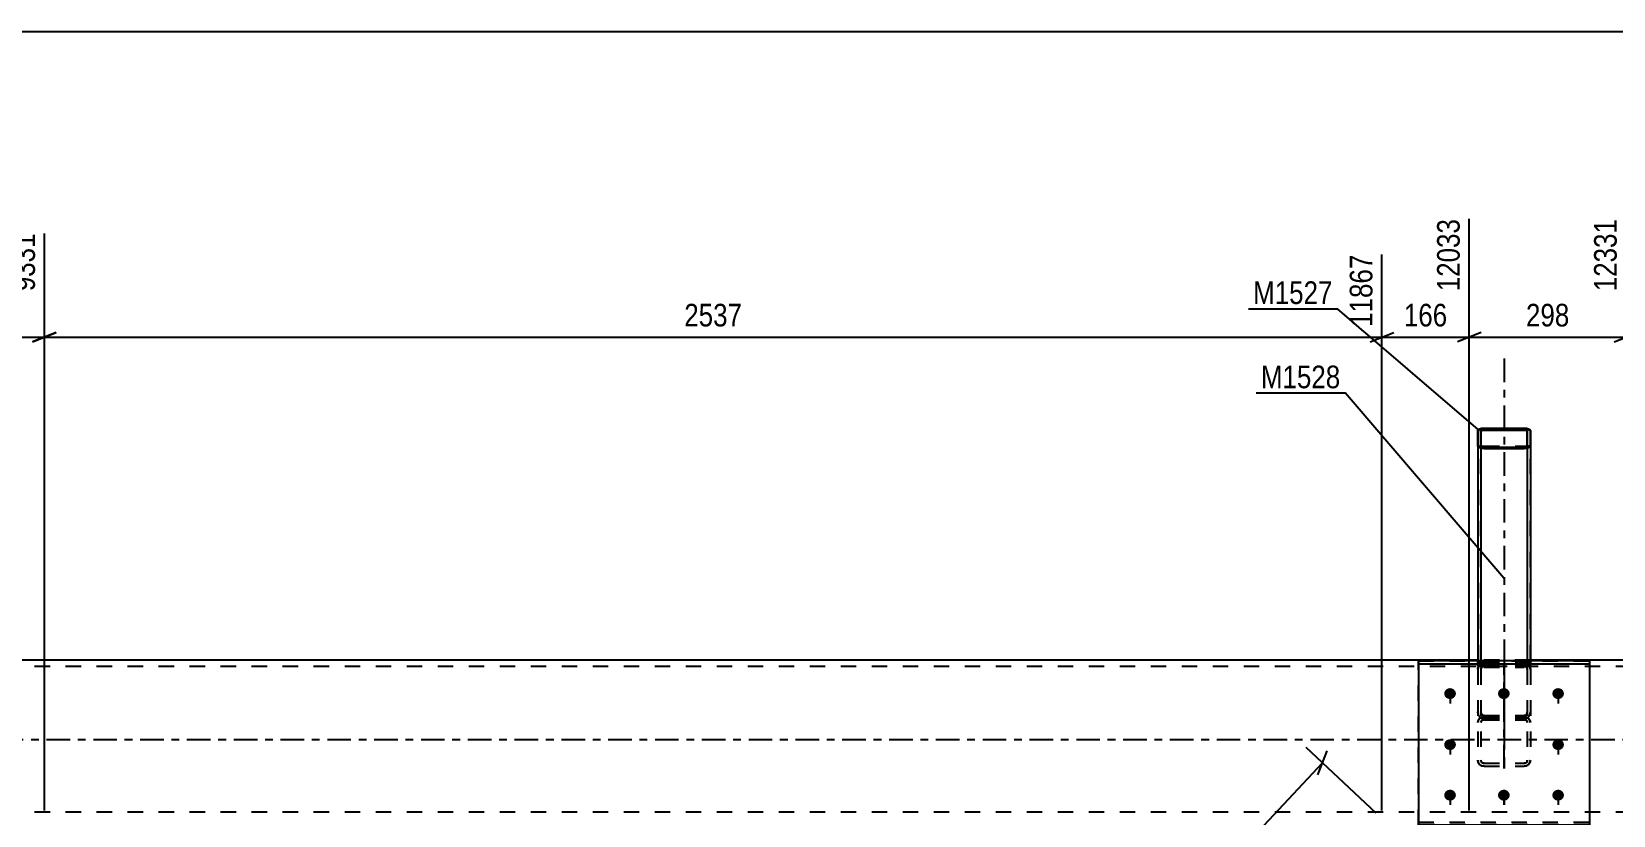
# Model space of a CAD drawing. Header units: millimetres. Extents: x -82 to 1107, y -634 to 207.
# Drawn here: x 617.7 to 817.7, y -9.6 to 89.5 of the extents above; entities that cross this region are included whole.
import ezdxf

# ---------------------------------------------------------------- set-up
doc = ezdxf.new("R2010")
doc.units = ezdxf.units.MM
doc.linetypes.add('DXK_LINE_DOT2', pattern=[3.9198, 1.9599, -1.9599])
doc.linetypes.add('DXK_LINE_DOT3', pattern=[5.9187, 2.979, -0.9799, 0.9799, -0.9799])
doc.styles.add('Arial', font='ARIAL.TTF', dxfattribs={"height": 0.2})
doc.styles.add('Arial Narrow', font='ARIALN.TTF', dxfattribs={"height": 0.2})

# ---------------------------------------------------------------- blocks, each defined once
blk = doc.blocks.new('Part-348435297-4026 - 3826')
at = {"color": 2, "linetype": 'Continuous'}
for p, q in [((814.67, 9.92), (793.01, 9.92)), ((793.01, 9.92), (793.01, -10.81)), ((793.01, 9.55), (814.67, 9.55)), ((814.67, -10.81), (814.67, 9.92)), ((793.01, -10.81), (814.67, -10.81))]:
    blk.add_line(p, q, dxfattribs=at)
at = {"color": 7, "linetype": 'DXK_LINE_DOT2'}
blk.add_line((793.01, -10.44), (814.67, -10.44), dxfattribs=at)
blk = doc.blocks.new('Part-348435297-4035 - 3826')
at = {"color": 7, "linetype": 'DXK_LINE_DOT2'}
for p, q in [((793.01, -10.81), (793.01, 9.92)), ((793.01, 9.92), (814.67, 9.92)), ((793.01, 9.55), (814.67, 9.55)), ((814.67, -10.81), (814.67, 9.92)), ((793.01, -10.44), (814.67, -10.44)), ((814.67, -10.81), (793.01, -10.81))]:
    blk.add_line(p, q, dxfattribs=at)
blk = doc.blocks.new('Part-348435297-3965 - 3826')
at = {"color": 7, "linetype": 'DXK_LINE_DOT2'}
for p, q in [((800.51, 8.86), (800.57, 9.18)), ((800.51, 8.86), (800.51, -2.64)), ((800.94, 9.02), (800.91, 8.86)), ((800.91, 8.86), (800.91, -2.64)), ((801.03, 9.16), (800.94, 9.02)), ((801, 9.64), (801.31, 9.71)), ((801.16, 9.25), (801.03, 9.16)), ((801.31, 9.28), (801.16, 9.25)), ((801.31, 9.71), (806.37, 9.71)), ((801.31, 9.28), (806.37, 9.28)), ((806.37, 9.71), (806.68, 9.64)), ((806.53, 9.25), (806.37, 9.28)), ((806.66, 9.16), (806.53, 9.25)), ((806.74, 9.02), (806.66, 9.16)), ((806.77, 8.86), (806.74, 9.02)), ((806.77, 8.86), (806.77, -2.64)), ((807.11, 9.18), (807.17, 8.86)), ((807.17, 8.86), (807.17, -2.64)), ((800.57, 3.14), (800.51, 3.47)), ((800.57, 2.4), (800.51, 2.12)), ((800.74, 2.65), (800.57, 2.4)), ((801, 2.81), (800.74, 2.65)), ((800.91, 3.47), (800.94, 3.3)), ((800.91, 2.12), (800.94, 2.26)), ((800.94, 3.3), (801.03, 3.16)), ((800.94, 2.26), (801.03, 2.38)), ((801.31, 2.87), (801, 2.81)), ((801.31, 2.61), (801, 2.68)), ((801.03, 3.16), (801.16, 3.07)), ((801.03, 2.38), (801.16, 2.46)), ((801.16, 3.07), (801.31, 3.04)), ((801.16, 2.46), (801.31, 2.49)), ((801.31, 3.04), (806.37, 3.04)), ((801.31, 2.87), (806.37, 2.87)), ((801.31, 2.61), (806.37, 2.61)), ((801.31, 2.49), (806.37, 2.49)), ((806.37, 3.04), (806.53, 3.07)), ((806.68, 2.81), (806.37, 2.87)), ((806.68, 2.68), (806.37, 2.61)), ((806.37, 2.49), (806.53, 2.46)), ((806.53, 3.07), (806.66, 3.16)), ((806.53, 2.46), (806.66, 2.38)), ((806.66, 3.16), (806.74, 3.3)), ((806.66, 2.38), (806.74, 2.26)), ((806.94, 2.65), (806.68, 2.81)), ((806.74, 3.3), (806.77, 3.47)), ((806.74, 2.26), (806.77, 2.12)), ((807.11, 2.4), (806.94, 2.65)), ((807.17, 3.47), (807.11, 3.14)), ((807.17, 2.12), (807.11, 2.4)), ((800.51, -2.64), (800.57, -2.93)), ((800.57, -2.93), (800.74, -3.18)), ((800.74, -3.18), (801, -3.34)), ((800.94, -2.79), (800.91, -2.64)), ((801.03, -2.91), (800.94, -2.79)), ((801, -3.34), (801.31, -3.4)), ((801.16, -2.99), (801.03, -2.91)), ((801.31, -3.02), (801.16, -2.99)), ((801.31, -3.02), (806.37, -3.02)), ((801.31, -3.4), (806.37, -3.4)), ((806.53, -2.99), (806.37, -3.02)), ((806.37, -3.4), (806.68, -3.34)), ((806.66, -2.91), (806.53, -2.99)), ((806.74, -2.79), (806.66, -2.91)), ((806.68, -3.34), (806.94, -3.18)), ((806.77, -2.64), (806.74, -2.79)), ((806.94, -3.18), (807.11, -2.93)), ((807.11, -2.93), (807.17, -2.64))]:
    blk.add_line(p, q, dxfattribs=at)
at = {"color": 7, "linetype": 'DXK_LINE_DOT3'}
blk.add_line((803.84, 9.58), (803.84, -3.68), dxfattribs=at)
at = {"color": 7, "linetype": 'DXK_LINE_DOT2'}
for centre, start, end in [((801.34, 8.89), 114.32, 159.2417), ((806.34, 8.89), 20.7583, 65.68), ((801.34, 3.43), 200.7583, 245.68), ((806.34, 3.43), 294.32, 339.2417)]:
    blk.add_arc(centre, 0.827, start, end, dxfattribs=at)
blk = doc.blocks.new('Part-348435297-4000 - 3826')
at = {"color": 7, "linetype": 'DXK_LINE_DOT2'}
for p, q in [((800.57, 9.18), (800.51, 8.86)), ((800.51, 8.86), (800.51, -2.64)), ((800.91, 8.86), (800.94, 9.02)), ((800.91, 8.86), (800.91, -2.64)), ((800.94, 9.02), (801.03, 9.16)), ((801.31, 9.71), (801, 9.64)), ((801.03, 9.16), (801.16, 9.25)), ((801.16, 9.25), (801.31, 9.28)), ((801.31, 9.71), (806.37, 9.71)), ((801.31, 9.28), (806.37, 9.28)), ((806.68, 9.64), (806.37, 9.71)), ((806.37, 9.28), (806.53, 9.25)), ((806.53, 9.25), (806.66, 9.16)), ((806.66, 9.16), (806.74, 9.02)), ((806.74, 9.02), (806.77, 8.86)), ((806.77, 8.86), (806.77, -2.64)), ((807.17, 8.86), (807.11, 9.18)), ((807.17, 8.86), (807.17, -2.64)), ((800.51, 3.47), (800.57, 3.14)), ((800.51, 2.12), (800.57, 2.4)), ((800.57, 2.4), (800.74, 2.65)), ((800.74, 2.65), (801, 2.81)), ((800.94, 3.3), (800.91, 3.47)), ((800.94, 2.26), (800.91, 2.12)), ((801.03, 3.16), (800.94, 3.3)), ((801.03, 2.38), (800.94, 2.26)), ((801, 2.81), (801.31, 2.87)), ((801, 2.68), (801.31, 2.61)), ((801.16, 3.07), (801.03, 3.16)), ((801.16, 2.46), (801.03, 2.38)), ((801.31, 3.04), (801.16, 3.07)), ((801.31, 2.49), (801.16, 2.46)), ((801.31, 3.04), (806.37, 3.04)), ((801.31, 2.87), (806.37, 2.87)), ((801.31, 2.61), (806.37, 2.61)), ((801.31, 2.49), (806.37, 2.49)), ((806.53, 3.07), (806.37, 3.04)), ((806.37, 2.87), (806.68, 2.81)), ((806.37, 2.61), (806.68, 2.68)), ((806.53, 2.46), (806.37, 2.49)), ((806.66, 3.16), (806.53, 3.07)), ((806.66, 2.38), (806.53, 2.46)), ((806.74, 3.3), (806.66, 3.16)), ((806.74, 2.26), (806.66, 2.38)), ((806.68, 2.81), (806.94, 2.65)), ((806.77, 3.47), (806.74, 3.3)), ((806.77, 2.12), (806.74, 2.26)), ((806.94, 2.65), (807.11, 2.4)), ((807.11, 3.14), (807.17, 3.47)), ((807.11, 2.4), (807.17, 2.12)), ((800.57, -2.93), (800.51, -2.64)), ((800.74, -3.18), (800.57, -2.93)), ((801, -3.34), (800.74, -3.18)), ((800.91, -2.64), (800.94, -2.79)), ((800.94, -2.79), (801.03, -2.91)), ((801.31, -3.4), (801, -3.34)), ((801.03, -2.91), (801.16, -2.99)), ((801.16, -2.99), (801.31, -3.02)), ((801.31, -3.02), (806.37, -3.02)), ((801.31, -3.4), (806.37, -3.4)), ((806.37, -3.02), (806.53, -2.99)), ((806.68, -3.34), (806.37, -3.4)), ((806.53, -2.99), (806.66, -2.91)), ((806.66, -2.91), (806.74, -2.79)), ((806.94, -3.18), (806.68, -3.34)), ((806.74, -2.79), (806.77, -2.64)), ((807.11, -2.93), (806.94, -3.18)), ((807.17, -2.64), (807.11, -2.93))]:
    blk.add_line(p, q, dxfattribs=at)
at = {"color": 7, "linetype": 'DXK_LINE_DOT3'}
blk.add_line((803.84, -3.68), (803.84, 9.58), dxfattribs=at)
at = {"color": 7, "linetype": 'DXK_LINE_DOT2'}
for centre, start, end in [((801.34, 8.89), 114.32, 159.2417), ((806.34, 8.89), 20.7583, 65.68), ((801.34, 3.43), 200.7583, 245.68), ((806.34, 3.43), 294.32, 339.2417)]:
    blk.add_arc(centre, 0.827, start, end, dxfattribs=at)
blk = doc.blocks.new('Part-348435297-4078 - 3826')
at = {"color": 2, "linetype": 'Continuous'}
for p, q in [((800.51, 10), (407.17, 10)), ((1035.5, 10), (807.17, 10))]:
    blk.add_line(p, q, dxfattribs=at)
at = {"color": 7, "linetype": 'DXK_LINE_DOT2'}
for p, q in [((807.17, 10), (800.51, 10)), ((1035.5, 9.2), (45.43, 9.2)), ((1035.5, -9.2), (45.43, -9.2))]:
    blk.add_line(p, q, dxfattribs=at)
at = {"color": 7, "linetype": 'DXK_LINE_DOT3'}
blk.add_line((45.43, 0), (1035.5, 0), dxfattribs=at)
blk = doc.blocks.new('Bolt-348435297-4176 - 3826')
at = {"linetype": 'Continuous'}
for points in [[(797.01, 6.48), (797.16, 6.47), (797.31, 6.42), (797.44, 6.35), (797.55, 6.25), (797.64, 6.14), (797.71, 6.01), (797.74, 5.86), (797.74, 5.72), (797.71, 5.58), (797.64, 5.45), (797.55, 5.33), (797.44, 5.24), (797.31, 5.16), (797.16, 5.12), (797.01, 5.1), (796.86, 5.12), (796.71, 5.16), (796.58, 5.24), (796.46, 5.33), (796.37, 5.45), (796.31, 5.58), (796.28, 5.72), (796.28, 5.86), (796.31, 6.01), (796.37, 6.14), (796.46, 6.25), (796.58, 6.35), (796.71, 6.42), (796.86, 6.47)], [(803.81, 6.48), (803.96, 6.47), (804.11, 6.42), (804.24, 6.35), (804.35, 6.25), (804.44, 6.14), (804.51, 6.01), (804.54, 5.86), (804.54, 5.72), (804.51, 5.58), (804.44, 5.45), (804.35, 5.33), (804.24, 5.24), (804.11, 5.16), (803.96, 5.12), (803.81, 5.1), (803.66, 5.12), (803.51, 5.16), (803.38, 5.24), (803.26, 5.33), (803.17, 5.45), (803.11, 5.58), (803.08, 5.72), (803.08, 5.86), (803.11, 6.01), (803.17, 6.14), (803.26, 6.25), (803.38, 6.35), (803.51, 6.42), (803.66, 6.47)], [(810.67, 6.48), (810.83, 6.47), (810.97, 6.42), (811.11, 6.35), (811.22, 6.25), (811.31, 6.14), (811.37, 6.01), (811.4, 5.86), (811.4, 5.72), (811.37, 5.58), (811.31, 5.45), (811.22, 5.33), (811.11, 5.24), (810.97, 5.16), (810.83, 5.12), (810.67, 5.1), (810.52, 5.12), (810.38, 5.16), (810.24, 5.24), (810.13, 5.33), (810.04, 5.45), (809.98, 5.58), (809.95, 5.72), (809.95, 5.86), (809.98, 6.01), (810.04, 6.14), (810.13, 6.25), (810.24, 6.35), (810.38, 6.42), (810.52, 6.47)], [(797.01, 0.03), (797.16, 0.01), (797.31, -0.03), (797.44, -0.1), (797.55, -0.2), (797.64, -0.32), (797.71, -0.45), (797.74, -0.59), (797.74, -0.73), (797.71, -0.87), (797.64, -1), (797.55, -1.12), (797.44, -1.22), (797.31, -1.29), (797.16, -1.33), (797.01, -1.35), (796.86, -1.33), (796.71, -1.29), (796.58, -1.22), (796.46, -1.12), (796.37, -1), (796.31, -0.87), (796.28, -0.73), (796.28, -0.59), (796.31, -0.45), (796.37, -0.32), (796.46, -0.2), (796.58, -0.1), (796.71, -0.03), (796.86, 0.01)], [(810.67, 0.03), (810.83, 0.01), (810.97, -0.03), (811.11, -0.1), (811.22, -0.2), (811.31, -0.32), (811.37, -0.45), (811.4, -0.59), (811.4, -0.73), (811.37, -0.87), (811.31, -1), (811.22, -1.12), (811.11, -1.22), (810.97, -1.29), (810.83, -1.33), (810.67, -1.35), (810.52, -1.33), (810.38, -1.29), (810.24, -1.22), (810.13, -1.12), (810.04, -1), (809.98, -0.87), (809.95, -0.73), (809.95, -0.59), (809.98, -0.45), (810.04, -0.32), (810.13, -0.2), (810.24, -0.1), (810.38, -0.03), (810.52, 0.01)], [(797.01, -6.36), (797.16, -6.38), (797.31, -6.42), (797.44, -6.49), (797.55, -6.59), (797.64, -6.71), (797.71, -6.84), (797.74, -6.98), (797.74, -7.12), (797.71, -7.26), (797.64, -7.39), (797.55, -7.51), (797.44, -7.61), (797.31, -7.68), (797.16, -7.72), (797.01, -7.74), (796.86, -7.72), (796.71, -7.68), (796.58, -7.61), (796.46, -7.51), (796.37, -7.39), (796.31, -7.26), (796.28, -7.12), (796.28, -6.98), (796.31, -6.84), (796.37, -6.71), (796.46, -6.59), (796.58, -6.49), (796.71, -6.42), (796.86, -6.38)], [(803.81, -6.36), (803.96, -6.38), (804.11, -6.42), (804.24, -6.49), (804.35, -6.59), (804.44, -6.71), (804.51, -6.84), (804.54, -6.98), (804.54, -7.12), (804.51, -7.26), (804.44, -7.39), (804.35, -7.51), (804.24, -7.61), (804.11, -7.68), (803.96, -7.72), (803.81, -7.74), (803.66, -7.72), (803.51, -7.68), (803.38, -7.61), (803.26, -7.51), (803.17, -7.39), (803.11, -7.26), (803.08, -7.12), (803.08, -6.98), (803.11, -6.84), (803.17, -6.71), (803.26, -6.59), (803.38, -6.49), (803.51, -6.42), (803.66, -6.38)], [(810.67, -6.36), (810.83, -6.38), (810.97, -6.42), (811.11, -6.49), (811.22, -6.59), (811.31, -6.71), (811.37, -6.84), (811.4, -6.98), (811.4, -7.12), (811.37, -7.26), (811.31, -7.39), (811.22, -7.51), (811.11, -7.61), (810.97, -7.68), (810.83, -7.72), (810.67, -7.74), (810.52, -7.72), (810.38, -7.68), (810.24, -7.61), (810.13, -7.51), (810.04, -7.39), (809.98, -7.26), (809.95, -7.12), (809.95, -6.98), (809.98, -6.84), (810.04, -6.71), (810.13, -6.59), (810.24, -6.49), (810.38, -6.42), (810.52, -6.38)]]:
    blk.add_hatch(color=1, dxfattribs=at).paths.add_polyline_path(points)
at = {"color": 1, "linetype": 'Continuous'}
for p, q in [((797.01, 6.45), (797.01, 4.56)), ((803.81, 6.45), (803.81, 4.56)), ((810.67, 6.45), (810.67, 4.56)), ((797.01, 0), (797.01, -1.89)), ((810.67, 0), (810.67, -1.89)), ((797.01, -6.39), (797.01, -8.28)), ((803.81, -6.39), (803.81, -8.28)), ((810.67, -6.39), (810.67, -8.28))]:
    blk.add_line(p, q, dxfattribs=at)
blk = doc.blocks.new('Bolt-348435297-4179 - 3826')
at = {"color": 1, "linetype": 'DXK_LINE_DOT2'}
for p, q in [((797.01, 6.45), (797.01, 4.56)), ((803.87, 6.45), (803.87, 4.56)), ((810.67, 6.45), (810.67, 4.56)), ((797.01, 0), (797.01, -1.89)), ((810.67, 0), (810.67, -1.89)), ((797.01, -6.39), (797.01, -8.28)), ((803.87, -6.39), (803.87, -8.28)), ((810.67, -6.39), (810.67, -8.28))]:
    blk.add_line(p, q, dxfattribs=at)
blk = doc.blocks.new('Part-348435297-5651 - 3826')
at = {"color": 2, "linetype": 'Continuous'}
for p, q in [((800.57, 39.04), (800.51, 38.93)), ((800.51, 37.08), (800.51, 38.93)), ((800.74, 39.14), (800.57, 39.04)), ((801, 39.2), (800.74, 39.14)), ((800.91, 38.93), (800.94, 38.99)), ((800.91, 37.08), (800.91, 38.93)), ((800.94, 38.99), (801.02, 39.03)), ((801.31, 39.22), (801, 39.2)), ((801.02, 39.03), (801.15, 39.07)), ((801.15, 39.07), (801.31, 39.08)), ((801.31, 39.22), (806.37, 39.22)), ((801.31, 39.08), (806.37, 39.08)), ((806.68, 39.2), (806.37, 39.22)), ((806.37, 39.08), (806.53, 39.07)), ((806.53, 39.07), (806.66, 39.03)), ((806.66, 39.03), (806.74, 38.99)), ((806.94, 39.14), (806.68, 39.2)), ((806.74, 38.99), (806.77, 38.93)), ((806.77, 37.08), (806.77, 38.93)), ((807.11, 39.04), (806.94, 39.14)), ((807.17, 38.93), (807.11, 39.04)), ((807.17, 37.08), (807.17, 38.93)), ((800.51, 37.08), (800.51, 9.92)), ((800.51, 37.08), (800.57, 36.97)), ((800.57, 36.97), (800.74, 36.88)), ((800.74, 36.88), (801, 36.82)), ((800.94, 37.03), (800.91, 37.08)), ((801.02, 36.98), (800.94, 37.03)), ((801, 36.82), (801.31, 36.79)), ((801.15, 36.95), (801.02, 36.98)), ((801.31, 36.94), (801.15, 36.95)), ((801.31, 36.94), (806.37, 36.94)), ((801.31, 36.79), (806.37, 36.79)), ((806.53, 36.95), (806.37, 36.94)), ((806.37, 36.79), (806.68, 36.82)), ((806.66, 36.98), (806.53, 36.95)), ((806.74, 37.03), (806.66, 36.98)), ((806.68, 36.82), (806.94, 36.88)), ((806.77, 37.08), (806.74, 37.03)), ((806.94, 36.88), (807.11, 36.97)), ((807.11, 36.97), (807.17, 37.08)), ((807.17, 37.08), (807.17, 9.92))]:
    blk.add_line(p, q, dxfattribs=at)
at = {"color": 7, "linetype": 'DXK_LINE_DOT2'}
for p, q in [((800.51, 38.93), (800.51, 10)), ((800.91, 10), (800.91, 38.93)), ((806.77, 38.93), (806.78, 10)), ((807.18, 10), (807.17, 38.93)), ((800.91, 37.08), (800.91, 9.43)), ((806.77, 37.08), (806.77, 9.43)), ((807.18, 10), (800.51, 10)), ((806.78, 10), (806.77, 10)), ((800.51, 10), (800.51, 9.71)), ((800.51, 9.92), (800.51, 9.43)), ((800.51, 9.71), (800.51, 9.43)), ((800.51, 9.71), (800.91, 9.71)), ((800.57, 9.32), (800.51, 9.43)), ((800.74, 9.22), (800.57, 9.32)), ((801, 9.16), (800.74, 9.22)), ((800.91, 9.71), (800.91, 10)), ((800.91, 9.43), (800.91, 9.71)), ((800.91, 9.43), (800.94, 9.37)), ((800.94, 9.37), (801.03, 9.33)), ((801.31, 9.14), (801, 9.16)), ((801.03, 9.33), (801.16, 9.29)), ((801.16, 9.29), (801.31, 9.28)), ((801.31, 9.28), (806.37, 9.28)), ((801.31, 9.14), (806.37, 9.14)), ((806.37, 9.28), (806.53, 9.29)), ((806.68, 9.16), (806.37, 9.14)), ((806.53, 9.29), (806.66, 9.33)), ((806.66, 9.33), (806.74, 9.37)), ((806.94, 9.22), (806.68, 9.16)), ((806.74, 9.37), (806.77, 9.43)), ((806.77, 10), (806.77, 9.71)), ((806.77, 9.71), (806.77, 9.43)), ((806.77, 9.71), (807.17, 9.71)), ((807.11, 9.32), (806.94, 9.22)), ((807.17, 9.43), (807.11, 9.32)), ((807.17, 9.71), (807.17, 10)), ((807.17, 9.92), (807.17, 9.43)), ((807.17, 9.43), (807.17, 9.71))]:
    blk.add_line(p, q, dxfattribs=at)
blk = doc.blocks.new('Part-348435297-5650 - 3826')
at = {"color": 7, "linetype": 'DXK_LINE_DOT3'}
blk.add_line((803.84, 48.14), (803.84, -0.75), dxfattribs=at)
at = {"color": 2, "linetype": 'Continuous'}
for p, q in [((800.51, 39.06), (800.57, 39.17)), ((800.51, 39.06), (800.51, 38.93)), ((800.57, 39.17), (800.74, 39.26)), ((800.74, 39.26), (801, 39.33)), ((801, 39.33), (801.31, 39.35)), ((801.31, 39.35), (806.37, 39.35)), ((806.37, 39.35), (806.68, 39.33)), ((806.68, 39.33), (806.94, 39.26)), ((806.94, 39.26), (807.11, 39.17)), ((807.11, 39.17), (807.17, 39.06)), ((807.17, 39.06), (807.17, 38.93))]:
    blk.add_line(p, q, dxfattribs=at)
at = {"color": 7, "linetype": 'DXK_LINE_DOT2'}
for p, q in [((800.51, 37.21), (800.51, 39.06)), ((800.51, 38.93), (800.51, 10)), ((800.94, 39.11), (800.91, 39.06)), ((800.91, 39.06), (800.91, 10)), ((800.91, 37.21), (800.91, 39.06)), ((801.02, 39.16), (800.94, 39.11)), ((801.15, 39.19), (801.02, 39.16)), ((801.31, 39.2), (801.15, 39.19)), ((801.31, 39.2), (806.37, 39.2)), ((806.53, 39.19), (806.37, 39.2)), ((806.66, 39.16), (806.53, 39.19)), ((806.74, 39.11), (806.66, 39.16)), ((806.77, 39.06), (806.74, 39.11)), ((806.77, 39.06), (806.77, 10)), ((806.77, 37.21), (806.77, 39.06)), ((807.17, 37.21), (807.17, 39.06)), ((807.17, 38.93), (807.17, 10)), ((800.51, 37.21), (800.51, 9.54)), ((800.57, 37.1), (800.51, 37.21)), ((800.74, 37.01), (800.57, 37.1)), ((801, 36.95), (800.74, 37.01)), ((800.91, 37.21), (800.91, 9.54)), ((800.91, 37.21), (800.94, 37.16)), ((800.94, 37.16), (801.02, 37.11)), ((801.31, 36.92), (801, 36.95)), ((801.02, 37.11), (801.15, 37.08)), ((801.15, 37.08), (801.31, 37.07)), ((801.31, 37.07), (806.37, 37.07)), ((801.31, 36.92), (806.37, 36.92)), ((806.37, 37.07), (806.53, 37.08)), ((806.68, 36.95), (806.37, 36.92)), ((806.53, 37.08), (806.66, 37.11)), ((806.66, 37.11), (806.74, 37.16)), ((806.94, 37.01), (806.68, 36.95)), ((806.74, 37.16), (806.77, 37.21)), ((806.77, 37.21), (806.77, 9.54)), ((807.11, 37.1), (806.94, 37.01)), ((807.17, 37.21), (807.11, 37.1)), ((807.17, 37.21), (807.17, 9.54)), ((807.17, 10), (800.51, 10)), ((800.51, 9.71), (800.51, 10)), ((800.91, 10), (800.91, 10)), ((800.91, 10), (800.91, 9.71)), ((806.77, 9.71), (806.77, 10)), ((807.17, 10), (807.17, 9.71)), ((800.51, 9.54), (800.51, 9.71)), ((800.51, 9.71), (800.91, 9.71)), ((800.51, 9.54), (800.57, 9.43)), ((800.57, 9.43), (800.74, 9.33)), ((800.74, 9.33), (801, 9.27)), ((800.91, 9.71), (800.91, 9.54)), ((800.94, 9.48), (800.91, 9.54)), ((801.03, 9.43), (800.94, 9.48)), ((801, 9.27), (801.31, 9.25)), ((801.16, 9.4), (801.03, 9.43)), ((801.31, 9.39), (801.16, 9.4)), ((801.31, 9.39), (806.37, 9.39)), ((801.31, 9.25), (806.37, 9.25)), ((806.53, 9.4), (806.37, 9.39)), ((806.37, 9.25), (806.68, 9.27)), ((806.66, 9.43), (806.53, 9.4)), ((806.74, 9.48), (806.66, 9.43)), ((806.68, 9.27), (806.94, 9.33)), ((806.77, 9.54), (806.74, 9.48)), ((806.77, 9.54), (806.77, 9.71)), ((806.77, 9.71), (807.17, 9.71)), ((806.94, 9.33), (807.11, 9.43)), ((807.11, 9.43), (807.17, 9.54)), ((807.17, 9.71), (807.17, 9.54))]:
    blk.add_line(p, q, dxfattribs=at)
blk = doc.blocks.new('StraightDimension-348435297-4483 - 3826')
at = {"color": 7, "linetype": 'Continuous'}
for p, q in [((799.43, -9), (799.43, 65.79)), ((819.28, -9), (819.28, 65.79)), ((800.93, 51.45), (797.93, 50.25)), ((799.43, 50.85), (819.28, 50.85)), ((817.78, 50.25), (820.78, 51.45))]:
    blk.add_line(p, q, dxfattribs=at)
at = {"color": 0, "linetype": 'Continuous'}
blk.add_wipeout([(818.68, 66.39), (814.48, 66.39), (814.48, 56.05), (818.68, 56.05)], dxfattribs=at)
at = {"color": 0}
blk.add_wipeout([(812.7, 51.6), (812.7, 55.8), (806.01, 55.8), (806.01, 51.6)], dxfattribs=at)
at = {"color": 3, "linetype": 'Continuous', "style": 'Arial Narrow'}
blk.add_text('12331', height=2.863, rotation=90.0002, dxfattribs=at).set_placement((818.08, 56.65))
at = {"color": 3, "style": 'Arial Narrow'}
blk.add_text('298', height=2.863, dxfattribs=at).set_placement((806.61, 52.2))
blk = doc.blocks.new('StraightDimension-348435297-4458 - 3826')
at = {"color": 7, "linetype": 'Continuous'}
for p, q in [((619.28, -9), (619.28, 63.96)), ((788.39, -9), (788.39, 61.29)), ((620.78, 51.45), (617.78, 50.25)), ((619.28, 50.85), (788.39, 50.85)), ((786.89, 50.25), (789.89, 51.45))]:
    blk.add_line(p, q, dxfattribs=at)
at = {"color": 0, "linetype": 'Continuous'}
blk.add_wipeout([(787.79, 61.89), (783.59, 61.89), (783.59, 51.55), (787.79, 51.55)], dxfattribs=at)
at = {"color": 0}
blk.add_wipeout([(708.09, 51.6), (708.09, 55.8), (699.58, 55.8), (699.58, 51.6)], dxfattribs=at)
at = {"color": 3, "linetype": 'Continuous', "style": 'Arial Narrow'}
blk.add_text('11867', height=2.863, rotation=90.0002, dxfattribs=at).set_placement((787.19, 52.15))
at = {"color": 3, "style": 'Arial Narrow'}
blk.add_text('2537', height=2.863, dxfattribs=at).set_placement((700.18, 52.2))
blk = doc.blocks.new('StraightDimension-348435297-4428 - 3826')
at = {"color": 7, "linetype": 'Continuous'}
for p, q in [((599.43, -9), (599.43, 63.96)), ((619.28, -9), (619.28, 63.96)), ((600.93, 51.45), (597.93, 50.25)), ((599.43, 50.85), (619.28, 50.85)), ((617.78, 50.25), (620.78, 51.45))]:
    blk.add_line(p, q, dxfattribs=at)
at = {"color": 0, "linetype": 'Continuous'}
blk.add_wipeout([(618.68, 64.56), (614.48, 64.56), (614.48, 56.05), (618.68, 56.05)], dxfattribs=at)
at = {"color": 0}
blk.add_wipeout([(612.7, 51.6), (612.7, 55.8), (606.01, 55.8), (606.01, 51.6)], dxfattribs=at)
at = {"color": 3, "linetype": 'Continuous', "style": 'Arial Narrow'}
blk.add_text('9331', height=2.863, rotation=90.0002, dxfattribs=at).set_placement((618.08, 56.65))
at = {"color": 3, "style": 'Arial Narrow'}
blk.add_text('298', height=2.863, dxfattribs=at).set_placement((606.61, 52.2))
blk = doc.blocks.new('StraightDimension-348435297-4472 - 3826')
at = {"color": 7, "linetype": 'Continuous'}
for p, q in [((799.43, -9), (799.43, 65.79)), ((788.39, -9), (788.39, 61.29)), ((786.89, 50.25), (789.89, 51.45)), ((788.39, 50.85), (799.43, 50.85)), ((800.93, 51.45), (797.93, 50.25))]:
    blk.add_line(p, q, dxfattribs=at)
at = {"color": 0}
blk.add_wipeout([(797.25, 51.6), (797.25, 55.8), (790.57, 55.8), (790.57, 51.6)], dxfattribs=at)
at = {"color": 0, "linetype": 'Continuous'}
blk.add_wipeout([(798.83, 66.39), (794.63, 66.39), (794.63, 56.05), (798.83, 56.05)], dxfattribs=at)
at = {"color": 3, "linetype": 'Continuous', "style": 'Arial Narrow'}
blk.add_text('12033', height=2.863, rotation=90.0002, dxfattribs=at).set_placement((798.23, 56.65))
at = {"color": 3, "style": 'Arial Narrow'}
blk.add_text('166', height=2.863, dxfattribs=at).set_placement((791.17, 52.2))
blk = doc.blocks.new('StraightDimension-348435297-11860 - 3826')
at = {"color": 7, "linetype": 'Continuous'}
for p, q in [((787.66, -9.31), (778.83, -1.01)), ((780.31, -4.46), (781.49, -1.46)), ((696.35, -92.87), (780.9, -2.96)), ((703.1, -99.23), (694.27, -90.92)), ((696.94, -91.37), (695.76, -94.37))]:
    blk.add_line(p, q, dxfattribs=at)
at = {"color": 0}
blk.add_wipeout([(741.54, -43.72), (738.48, -40.85), (731.56, -48.2), (734.62, -51.08)], dxfattribs=at)
at = {"color": 3, "style": 'Arial'}
blk.add_text('1851', height=2.865, rotation=46.7591, dxfattribs=at).set_placement((734.59, -50.23))
blk = doc.blocks.new('StraightDimension-348435297-12464 - 2361')
at = {"color": 7, "linetype": 'Continuous'}
blk.add_line((21.18, 89.47), (1012.01, 89.47), dxfattribs=at)
blk = doc.blocks.new('Mark-348435297-12511 - 3826')
at = {"color": 0}
blk.add_wipeout([(782.16, 55.04), (782.16, 58.04), (772.11, 58.04), (772.11, 55.04)], dxfattribs=at)
blk.add_wipeout([(782.16, 55.04), (782.16, 58.04), (772.11, 58.04), (772.11, 55.04)], dxfattribs=at)
at = {"color": 30, "linetype": 'Continuous'}
for p in [(771.51, 54.44), (800.57, 39.19)]:
    blk.add_line(p, (782.76, 54.44), dxfattribs=at)
at = {"color": 3, "style": 'Arial Narrow'}
blk.add_text('M1527', height=2.863, dxfattribs=at).set_placement((772.11, 55.04))
blk = doc.blocks.new('Mark-348435297-12514 - 3826')
at = {"color": 0}
blk.add_wipeout([(783.14, 44.39), (783.14, 47.39), (773.09, 47.39), (773.09, 44.39)], dxfattribs=at)
blk.add_wipeout([(783.14, 44.39), (783.14, 47.39), (773.09, 47.39), (773.09, 44.39)], dxfattribs=at)
at = {"color": 30, "linetype": 'Continuous'}
for p in [(772.49, 43.79), (803.82, 20.37)]:
    blk.add_line(p, (783.74, 43.79), dxfattribs=at)
at = {"color": 3, "style": 'Arial Narrow'}
blk.add_text('M1528', height=2.863, dxfattribs=at).set_placement((773.09, 44.39))

msp = doc.modelspace()

# ---------------------------------------------------------------- block references
for name in ['StraightDimension-348435297-12464 - 2361', 'Part-348435297-5650 - 3826', 'Part-348435297-5651 - 3826', 'Part-348435297-4078 - 3826', 'Part-348435297-4026 - 3826', 'Part-348435297-4035 - 3826', 'Part-348435297-3965 - 3826', 'Part-348435297-4000 - 3826', 'Bolt-348435297-4176 - 3826', 'Bolt-348435297-4179 - 3826']:
    msp.add_blockref(name, (0, 0))

# ---------------------------------------------------------------- next in the draw order: block references
for name in ['StraightDimension-348435297-4483 - 3826', 'StraightDimension-348435297-4458 - 3826']:
    msp.add_blockref(name, (0, 0))

# ---------------------------------------------------------------- next in the draw order: block references
for name in ['StraightDimension-348435297-4472 - 3826', 'StraightDimension-348435297-4428 - 3826']:
    msp.add_blockref(name, (0, 0))

# ---------------------------------------------------------------- next in the draw order: block references
for name in ['Mark-348435297-12511 - 3826', 'StraightDimension-348435297-11860 - 3826']:
    msp.add_blockref(name, (0, 0))

# ---------------------------------------------------------------- next in the draw order: block references
msp.add_blockref('Mark-348435297-12514 - 3826', (0, 0))

doc.saveas('drawing.dxf')
